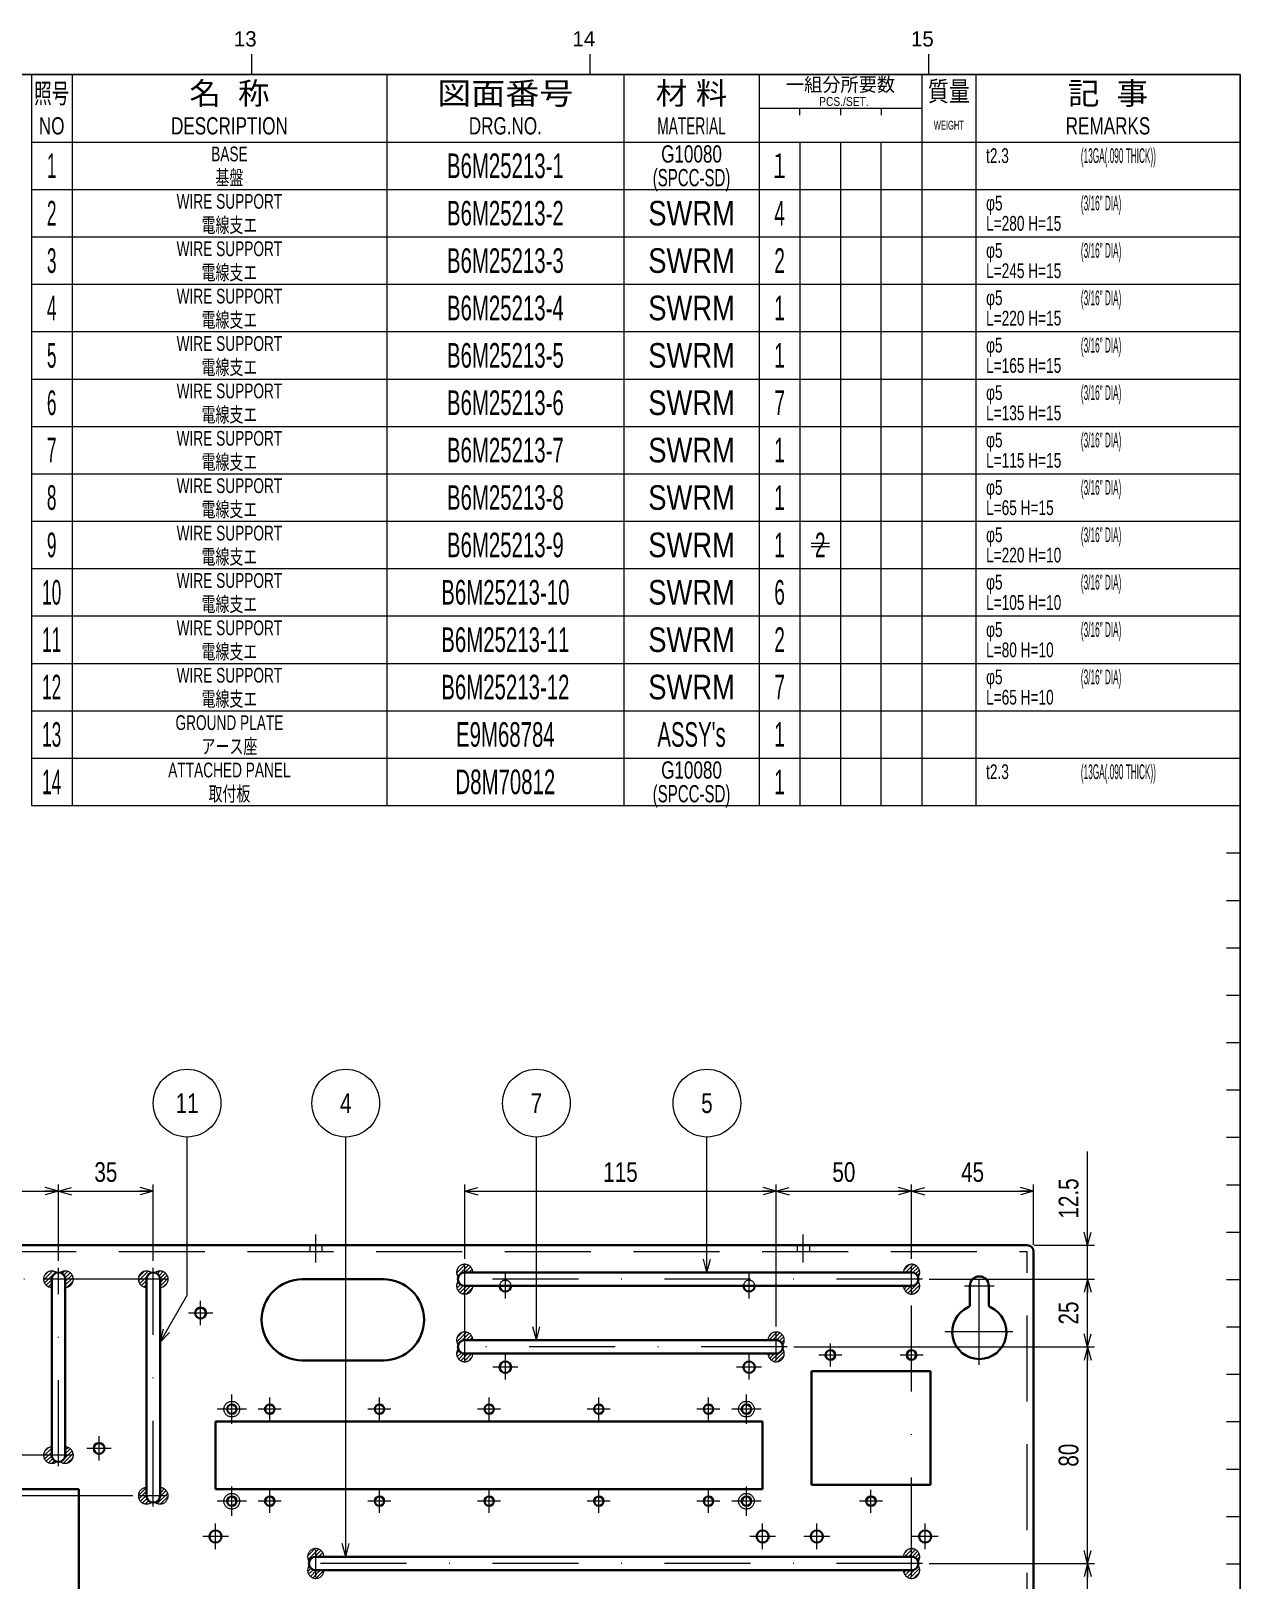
# Model space of a CAD drawing. Header units: millimetres. Extents: x 10 to 832, y 7 to 590.
# Drawn here: x 652.9 to 831.5, y 361.6 to 590.4 of the extents above; entities that cross this region are included whole.
import ezdxf
from ezdxf.enums import TextEntityAlignment as Align

# ---------------------------------------------------------------- set-up
doc = ezdxf.new("R2010")
doc.units = ezdxf.units.MM
for name, pattern in [('DASHDOT', [25.3, 12.7, -6.3, 0, -6.3]), ('DASHED', [19, 12.7, -6.3]), ('DIVIDE', [31.6, 12.7, -6.3, 0, -6.3, 0, -6.3])]:
    doc.linetypes.add(name, pattern=pattern)
for name, color, linetype in [('GR1_02', 7, 'Continuous'), ('GR1_04', 7, 'Continuous'), ('GR1_13', 7, 'Continuous'), ('GR1_15', 7, 'Continuous'), ('GR1_16', 7, 'Continuous'), ('図面枠B6M', 7, 'Continuous'), ('表題、部品表_01', 7, 'Continuous'), ('表題、部品表_02', 7, 'Continuous'), ('表題、部品表_03', 7, 'Continuous'), ('表題、部品表_Layer1', 7, 'Continuous')]:
    doc.layers.add(name, color=color, linetype=linetype)
doc.styles.add('HG丸ｺﾞｼｯｸM-PRO', font='')
doc.styles.get('HG丸ｺﾞｼｯｸM-PRO').set_extended_font_data('HG丸ｺﾞｼｯｸM-PRO')
pattern_1 = [(45, (0, 0), (-0.28284271, 0.28284271), [])]

# ---------------------------------------------------------------- blocks, each defined once
blk = doc.blocks.new('BLKF023')
at = {"layer": '図面枠B6M', "color": 4, "linetype": 'Continuous', "lineweight": 13}
for p, q in [((685.5, 587), (685.5, 584)), ((735.5, 587), (735.5, 584)), ((785.5, 587), (785.5, 584)), ((829.5, 567), (831.5, 567)), ((829.5, 560), (831.5, 560)), ((829.5, 553), (831.5, 553)), ((829.5, 546), (831.5, 546)), ((829.5, 539), (831.5, 539)), ((829.5, 532), (831.5, 532)), ((829.5, 525), (831.5, 525)), ((829.5, 518), (831.5, 518)), ((829.5, 511), (831.5, 511)), ((829.5, 504), (831.5, 504)), ((829.5, 497), (831.5, 497)), ((829.5, 490), (831.5, 490)), ((829.5, 483), (831.5, 483)), ((829.5, 476), (831.5, 476)), ((829.5, 469), (831.5, 469)), ((829.5, 462), (831.5, 462)), ((829.5, 455), (831.5, 455)), ((829.5, 448), (831.5, 448)), ((829.5, 441), (831.5, 441)), ((829.5, 434), (831.5, 434)), ((829.5, 427), (831.5, 427)), ((829.5, 420), (831.5, 420)), ((829.5, 413), (831.5, 413)), ((829.5, 406), (831.5, 406)), ((829.5, 399), (831.5, 399)), ((829.5, 392), (831.5, 392)), ((829.5, 385), (831.5, 385)), ((829.5, 378), (831.5, 378)), ((829.5, 371), (831.5, 371)), ((829.5, 364), (831.5, 364))]:
    blk.add_line(p, q, dxfattribs=at)
at = {"layer": '図面枠B6M', "color": 2, "linetype": 'Continuous', "lineweight": 25}
for p, q in [((35.5, 584), (831.5, 584)), ((831.5, 584), (831.5, 15))]:
    blk.add_line(p, q, dxfattribs=at)
at = {"layer": '図面枠B6M', "color": 4, "linetype": 'Continuous', "lineweight": 13, "style": 'HG丸ｺﾞｼｯｸM-PRO', "width": 1.003994}
for s, p in [('13', (682.9, 587.45)), ('14', (732.9, 587.45)), ('15', (782.9, 587.45))]:
    blk.add_text(s, height=2.255, dxfattribs=at).set_placement(p, align=Align.BOTTOM_LEFT)
blk = doc.blocks.new('BLKF025')
at = {"layer": '表題、部品表_02', "color": 4, "linetype": 'Continuous', "lineweight": 13}
for p, q in [((653, 574), (653, 567)), ((653, 574), (831.5, 574)), ((659, 574), (659, 567)), ((705.5, 574), (705.5, 567)), ((740.5, 574), (740.5, 567)), ((760.5, 574), (760.5, 567)), ((766.5, 574), (766.5, 567)), ((772.5, 574), (772.5, 567)), ((778.5, 567), (778.5, 574)), ((784.5, 574), (784.5, 567)), ((792.5, 574), (792.5, 567)), ((831.5, 574), (831.5, 567)), ((653, 567), (831.5, 567))]:
    blk.add_line(p, q, dxfattribs=at)
blk = doc.blocks.new('BLKF027')
at = {"layer": '表題、部品表_02', "color": 4, "linetype": 'Continuous', "lineweight": 13}
for p, q in [((653, 567), (653, 560)), ((653, 567), (831.5, 567)), ((659, 567), (659, 560)), ((705.5, 567), (705.5, 560)), ((740.5, 567), (740.5, 560)), ((760.5, 567), (760.5, 560)), ((766.5, 567), (766.5, 560)), ((772.5, 567), (772.5, 560)), ((778.5, 560), (778.5, 567)), ((784.5, 567), (784.5, 560)), ((792.5, 567), (792.5, 560)), ((831.5, 567), (831.5, 560)), ((653, 560), (831.5, 560))]:
    blk.add_line(p, q, dxfattribs=at)
blk = doc.blocks.new('BLKF030')
at = {"layer": '表題、部品表_02', "color": 4, "linetype": 'Continuous', "lineweight": 13}
for p, q in [((653, 560), (653, 553)), ((653, 560), (831.5, 560)), ((659, 560), (659, 553)), ((705.5, 560), (705.5, 553)), ((740.5, 560), (740.5, 553)), ((760.5, 560), (760.5, 553)), ((766.5, 560), (766.5, 553)), ((772.5, 560), (772.5, 553)), ((778.5, 553), (778.5, 560)), ((784.5, 560), (784.5, 553)), ((792.5, 560), (792.5, 553)), ((831.5, 560), (831.5, 553)), ((653, 553), (831.5, 553))]:
    blk.add_line(p, q, dxfattribs=at)
blk = doc.blocks.new('BLKF032')
at = {"layer": '表題、部品表_02', "color": 4, "linetype": 'Continuous', "lineweight": 13}
for p, q in [((653, 553), (653, 546)), ((653, 553), (831.5, 553)), ((659, 553), (659, 546)), ((705.5, 553), (705.5, 546)), ((740.5, 553), (740.5, 546)), ((760.5, 553), (760.5, 546)), ((766.5, 553), (766.5, 546)), ((772.5, 553), (772.5, 546)), ((778.5, 546), (778.5, 553)), ((784.5, 553), (784.5, 546)), ((792.5, 553), (792.5, 546)), ((831.5, 553), (831.5, 546)), ((653, 546), (831.5, 546))]:
    blk.add_line(p, q, dxfattribs=at)
blk = doc.blocks.new('BLKF034')
at = {"layer": '表題、部品表_02', "color": 4, "linetype": 'Continuous', "lineweight": 13}
for p, q in [((653, 546), (653, 539)), ((653, 546), (831.5, 546)), ((659, 546), (659, 539)), ((705.5, 546), (705.5, 539)), ((740.5, 546), (740.5, 539)), ((760.5, 546), (760.5, 539)), ((766.5, 546), (766.5, 539)), ((772.5, 546), (772.5, 539)), ((778.5, 539), (778.5, 546)), ((784.5, 546), (784.5, 539)), ((792.5, 546), (792.5, 539)), ((831.5, 546), (831.5, 539)), ((653, 539), (831.5, 539))]:
    blk.add_line(p, q, dxfattribs=at)
blk = doc.blocks.new('BLKF036')
at = {"layer": '表題、部品表_02', "color": 4, "linetype": 'Continuous', "lineweight": 13}
for p, q in [((653, 539), (653, 532)), ((653, 539), (831.5, 539)), ((659, 539), (659, 532)), ((705.5, 539), (705.5, 532)), ((740.5, 539), (740.5, 532)), ((760.5, 539), (760.5, 532)), ((766.5, 539), (766.5, 532)), ((772.5, 539), (772.5, 532)), ((778.5, 532), (778.5, 539)), ((784.5, 539), (784.5, 532)), ((792.5, 539), (792.5, 532)), ((831.5, 539), (831.5, 532)), ((653, 532), (831.5, 532))]:
    blk.add_line(p, q, dxfattribs=at)
blk = doc.blocks.new('BLKF038')
at = {"layer": '表題、部品表_02', "color": 4, "linetype": 'Continuous', "lineweight": 13}
for p, q in [((653, 532), (653, 525)), ((653, 532), (831.5, 532)), ((659, 532), (659, 525)), ((705.5, 532), (705.5, 525)), ((740.5, 532), (740.5, 525)), ((760.5, 532), (760.5, 525)), ((766.5, 532), (766.5, 525)), ((772.5, 532), (772.5, 525)), ((778.5, 525), (778.5, 532)), ((784.5, 532), (784.5, 525)), ((792.5, 532), (792.5, 525)), ((831.5, 532), (831.5, 525)), ((653, 525), (831.5, 525))]:
    blk.add_line(p, q, dxfattribs=at)
blk = doc.blocks.new('BLKF040')
at = {"layer": '表題、部品表_02', "color": 4, "linetype": 'Continuous', "lineweight": 13}
for p, q in [((653, 483), (653, 476)), ((653, 483), (831.5, 483)), ((659, 483), (659, 476)), ((705.5, 483), (705.5, 476)), ((740.5, 483), (740.5, 476)), ((760.5, 483), (760.5, 476)), ((766.5, 483), (766.5, 476)), ((772.5, 483), (772.5, 476)), ((778.5, 476), (778.5, 483)), ((784.5, 483), (784.5, 476)), ((792.5, 483), (792.5, 476)), ((831.5, 483), (831.5, 476)), ((653, 476), (831.5, 476))]:
    blk.add_line(p, q, dxfattribs=at)
blk = doc.blocks.new('BLKF045')
at = {"layer": '表題、部品表_01', "color": 4, "linetype": 'Continuous', "lineweight": 13}
for p, q in [((653, 584), (653, 574)), ((653, 584), (831.5, 584)), ((659, 584), (659, 574)), ((705.5, 584), (705.5, 574)), ((740.5, 584), (740.5, 574)), ((760.5, 584), (760.5, 574)), ((784.5, 584), (784.5, 574)), ((792.5, 584), (792.5, 574)), ((831.5, 584), (831.5, 574)), ((760.5, 579), (784.5, 579)), ((766.5, 578), (766.5, 579)), ((772.5, 579), (772.5, 578)), ((778.5, 579), (778.5, 578)), ((653, 574), (831.5, 574))]:
    blk.add_line(p, q, dxfattribs=at)
at = {"layer": '表題、部品表_01', "color": 3, "linetype": 'Continuous', "lineweight": 35, "style": 'HG丸ｺﾞｼｯｸM-PRO'}
for s, height, width, p in [('一組分所要数', 2.036, 0.966638, (772.5, 582.5)), ('照号', 2.909, 0.651535, (656, 581.2)), ('名  称', 3.273, 1.042426, (682.25, 581.2)), ('図面番号', 3.273, 1.127518, (723, 581.2)), ('材 料', 3.273, 1.042439, (750.5, 581.2)), ('質量', 2.909, 0.781842, (788.5, 581.5)), ('記  事', 3.273, 1.042426, (812, 581.2)), ('PCS./SET.', 1.309, 0.862935, (773, 580)), ('NO', 2.545, 0.740841, (656, 576.4)), ('DESCRIPTION', 2.5455, 0.741365, (682.25, 576.4)), ('DRG.NO.', 2.545, 0.741189, (723, 576.4)), ('MATERIAL', 2.545, 0.594756, (750.5, 576.4)), ('WEIGHT', 1.309, 0.635507, (788.5, 576.5)), ('REMARKS', 2.545, 0.742803, (812, 576.4))]:
    blk.add_text(s, height=height, dxfattribs=dict(at, width=width)).set_placement(p, align=Align.MIDDLE_CENTER)
blk = doc.blocks.new('BLKF044')
at = {"layer": '表題、部品表_01', "color": 3, "linetype": 'Continuous', "lineweight": 13}
blk.add_blockref('BLKF045', (0, 0), dxfattribs=at)
blk = doc.blocks.new('BLKF067')
at = {"layer": '表題、部品表_02', "color": 4, "linetype": 'Continuous', "lineweight": 13}
for p, q in [((653, 525), (653, 518)), ((653, 525), (831.5, 525)), ((659, 525), (659, 518)), ((705.5, 525), (705.5, 518)), ((740.5, 525), (740.5, 518)), ((760.5, 525), (760.5, 518)), ((766.5, 525), (766.5, 518)), ((772.5, 525), (772.5, 518)), ((778.5, 518), (778.5, 525)), ((784.5, 525), (784.5, 518)), ((792.5, 525), (792.5, 518)), ((831.5, 525), (831.5, 518)), ((653, 518), (831.5, 518))]:
    blk.add_line(p, q, dxfattribs=at)
blk = doc.blocks.new('BLKF077')
at = {"layer": 'GR1_02', "color": 3, "linetype": 'Continuous', "lineweight": 35}
for p, q in [((761, 385.04), (680.2, 385.04)), ((680.2, 385.04), (680.2, 375.04)), ((761, 375.04), (761, 385.04)), ((761, 375.04), (680.2, 375.04))]:
    blk.add_line(p, q, dxfattribs=at)
blk = doc.blocks.new('BLKF082')
at = {"layer": 'GR1_04', "color": 3, "linetype": 'Continuous', "lineweight": 35}
for p, q in [((695, 365.04), (783, 365.04)), ((783, 363.04), (695, 363.04))]:
    blk.add_line(p, q, dxfattribs=at)
for centre, start, end in [((695, 364.04), 90, 270), ((783, 364.04), 270, 90)]:
    blk.add_arc(centre, 1, start, end, dxfattribs=at)
blk = doc.blocks.new('BLKF103')
at = {"layer": 'GR1_02', "color": 3, "linetype": 'Continuous', "lineweight": 35}
for p, q in [((800.08, 411.04), (589.92, 411.04)), ((801, 159.96), (801, 410.12))]:
    blk.add_line(p, q, dxfattribs=at)
at = {"layer": 'GR1_02', "color": 4, "linetype": 'DASHED', "lineweight": 13}
for p in [(589.92, 410.12), (800.08, 159.96)]:
    blk.add_line(p, (800.08, 410.12), dxfattribs=at)
at = {"layer": 'GR1_02', "color": 3, "linetype": 'Continuous', "lineweight": 35}
blk.add_arc((800.08, 410.12), 0.92, 0, 90, dxfattribs=at)
blk = doc.blocks.new('BLKF104')
at = {"layer": 'GR1_04', "color": 3, "linetype": 'Continuous', "lineweight": 35}
for p, q in [((763, 397.04), (717, 397.04)), ((717, 395.04), (763, 395.04))]:
    blk.add_line(p, q, dxfattribs=at)
for centre, start, end in [((717, 396.04), 90, 270), ((763, 396.04), 270, 90)]:
    blk.add_arc(centre, 1, start, end, dxfattribs=at)
blk = doc.blocks.new('BLKF116')
at = {"layer": 'GR1_02', "color": 3, "linetype": 'Continuous', "lineweight": 35}
for centre in [(723, 393.04), (759, 393.04)]:
    blk.add_circle(centre, 0.84, dxfattribs=at)
at = {"layer": 'GR1_02', "color": 4, "linetype": 'DASHED', "lineweight": 13}
for centre in [(723, 405.04), (759, 405.04)]:
    blk.add_arc(centre, 0.84, 0, 180, dxfattribs=at)
at = {"layer": 'GR1_02', "color": 3, "linetype": 'Continuous', "lineweight": 35}
for centre in [(723, 405.04), (759, 405.04)]:
    blk.add_arc(centre, 0.84, 180, 0, dxfattribs=at)
blk = doc.blocks.new('BLKF117')
at = {"layer": 'GR1_02', "color": 3, "linetype": 'Continuous', "lineweight": 35}
for p, q in [((768.2, 375.64), (768.2, 392.44)), ((785.8, 392.44), (768.2, 392.44)), ((785.8, 375.64), (785.8, 392.44)), ((785.8, 375.64), (768.2, 375.64))]:
    blk.add_line(p, q, dxfattribs=at)
blk = doc.blocks.new('BLKF118')
at = {"layer": 'GR1_02', "color": 3, "linetype": 'Continuous', "lineweight": 35}
for p, q in [((693, 406.04), (705, 406.04)), ((693, 394.04), (705, 394.04))]:
    blk.add_line(p, q, dxfattribs=at)
for centre, start, end in [((693, 400.04), 90, 270), ((705, 400.04), 270, 90)]:
    blk.add_arc(centre, 6, start, end, dxfattribs=at)
blk = doc.blocks.new('BLKF120')
at = {"layer": 'GR1_04', "color": 3, "linetype": 'Continuous', "lineweight": 35}
for p, q in [((783, 407.04), (717, 407.04)), ((717, 405.04), (783, 405.04))]:
    blk.add_line(p, q, dxfattribs=at)
for centre, start, end in [((717, 406.04), 90, 270), ((783, 406.04), 270, 90)]:
    blk.add_arc(centre, 1, start, end, dxfattribs=at)
blk = doc.blocks.new('BLKF140')
at = {"layer": 'GR1_02', "color": 4, "linetype": 'DASHDOT', "lineweight": 13}
for p, q in [((790.8, 405.04), (795.2, 405.04)), ((793, 393.41), (793, 407.24)), ((797.95, 398.24), (787.92, 398.24))]:
    blk.add_line(p, q, dxfattribs=at)
at = {"layer": 'GR1_02', "color": 3, "linetype": 'Continuous', "lineweight": 35}
for p, q in [((791.6, 405.04), (791.6, 402.25)), ((794.4, 405.04), (794.4, 402.25))]:
    blk.add_line(p, q, dxfattribs=at)
for centre, radius, start, end in [((793, 405.04), 1.4, 0, 180), ((793, 398.24), 4, 114.1477, 65.8523), ((791.2, 402.25), 0.4, 294.1477, 0), ((794.8, 402.25), 0.4, 180, 245.8523)]:
    blk.add_arc(centre, radius, start, end, dxfattribs=at)
blk = doc.blocks.new('BLKF174')
at = {"layer": 'GR1_02', "color": 3, "linetype": 'Continuous', "lineweight": 35}
for p, q in [((606, 375.04), (660, 375.04)), ((606, 353.04), (606, 375.04)), ((660, 375.04), (660, 353.04)), ((606, 353.04), (660, 353.04))]:
    blk.add_line(p, q, dxfattribs=at)
blk = doc.blocks.new('BLKF188')
at = {"layer": 'GR1_04', "color": 3, "linetype": 'Continuous', "lineweight": 35}
for p, q in [((656, 380.04), (656, 406.04)), ((658, 406.04), (658, 380.04))]:
    blk.add_line(p, q, dxfattribs=at)
for centre, start, end in [((657, 406.04), 0, 180), ((657, 380.04), 180, 0)]:
    blk.add_arc(centre, 1, start, end, dxfattribs=at)
blk = doc.blocks.new('BLKF189')
at = {"layer": 'GR1_04', "color": 3, "linetype": 'Continuous', "lineweight": 35}
for p, q in [((670, 374.04), (670, 406.04)), ((672, 406.04), (672, 374.04))]:
    blk.add_line(p, q, dxfattribs=at)
for centre, start, end in [((671, 406.04), 0, 180), ((671, 374.04), 180, 0)]:
    blk.add_arc(centre, 1, start, end, dxfattribs=at)
blk = doc.blocks.new('BLKF224')
at = {"layer": 'GR1_02', "color": 3, "linetype": 'Continuous', "lineweight": 35}
for p, q in [((768.2, 375.64), (768.2, 392.44)), ((785.8, 392.44), (768.2, 392.44)), ((785.8, 375.64), (785.8, 392.44)), ((785.8, 375.64), (768.2, 375.64))]:
    blk.add_line(p, q, dxfattribs=at)
blk = doc.blocks.new('BLKF225')
at = {"layer": 'GR1_02', "color": 3, "linetype": 'Continuous', "lineweight": 35}
for p, q in [((761, 385.04), (680.2, 385.04)), ((680.2, 385.04), (680.2, 375.04)), ((761, 375.04), (761, 385.04)), ((761, 375.04), (680.2, 375.04))]:
    blk.add_line(p, q, dxfattribs=at)
blk = doc.blocks.new('BLKF233')
at = {"layer": '表題、部品表_02', "color": 4, "linetype": 'Continuous', "lineweight": 13}
for p, q in [((653, 518), (653, 511)), ((653, 518), (831.5, 518)), ((659, 518), (659, 511)), ((705.5, 518), (705.5, 511)), ((740.5, 518), (740.5, 511)), ((760.5, 518), (760.5, 511)), ((766.5, 518), (766.5, 511)), ((772.5, 518), (772.5, 511)), ((778.5, 511), (778.5, 518)), ((784.5, 518), (784.5, 511)), ((792.5, 518), (792.5, 511)), ((831.5, 518), (831.5, 511)), ((653, 511), (831.5, 511))]:
    blk.add_line(p, q, dxfattribs=at)
blk = doc.blocks.new('BLKF235')
at = {"layer": '表題、部品表_02', "color": 4, "linetype": 'Continuous', "lineweight": 13}
for p, q in [((653, 511), (653, 504)), ((653, 511), (831.5, 511)), ((659, 511), (659, 504)), ((705.5, 511), (705.5, 504)), ((740.5, 511), (740.5, 504)), ((760.5, 511), (760.5, 504)), ((766.5, 511), (766.5, 504)), ((772.5, 511), (772.5, 504)), ((778.5, 504), (778.5, 511)), ((784.5, 511), (784.5, 504)), ((792.5, 511), (792.5, 504)), ((831.5, 511), (831.5, 504)), ((653, 504), (831.5, 504))]:
    blk.add_line(p, q, dxfattribs=at)
blk = doc.blocks.new('BLKF237')
at = {"layer": '表題、部品表_02', "color": 4, "linetype": 'Continuous', "lineweight": 13}
for p, q in [((653, 504), (653, 497)), ((653, 504), (831.5, 504)), ((659, 504), (659, 497)), ((705.5, 504), (705.5, 497)), ((740.5, 504), (740.5, 497)), ((760.5, 504), (760.5, 497)), ((766.5, 504), (766.5, 497)), ((772.5, 504), (772.5, 497)), ((778.5, 497), (778.5, 504)), ((784.5, 504), (784.5, 497)), ((792.5, 504), (792.5, 497)), ((831.5, 504), (831.5, 497)), ((653, 497), (831.5, 497))]:
    blk.add_line(p, q, dxfattribs=at)
blk = doc.blocks.new('FXTIP_ARROW_E')
at = {"color": 0, "linetype": 'Continuous', "lineweight": -2}
for q in [(-1, 0), (-0.97, 0.26), (-0.97, -0.26)]:
    blk.add_line((0, 0), q, dxfattribs=at)
blk = doc.blocks.new('FXTIP_ARROW_S')
at = {"color": 0, "linetype": 'Continuous', "lineweight": -2}
for q in [(-1, 0), (-0.97, 0.26), (-0.97, -0.26)]:
    blk.add_line((0, 0), q, dxfattribs=at)
blk = doc.blocks.new('BLKF243')
at = {"layer": '表題、部品表_02', "color": 4, "linetype": 'Continuous', "lineweight": 13}
for p, q in [((653, 497), (653, 490)), ((653, 497), (831.5, 497)), ((659, 497), (659, 490)), ((705.5, 497), (705.5, 490)), ((740.5, 497), (740.5, 490)), ((760.5, 497), (760.5, 490)), ((766.5, 497), (766.5, 490)), ((772.5, 497), (772.5, 490)), ((778.5, 490), (778.5, 497)), ((784.5, 497), (784.5, 490)), ((792.5, 497), (792.5, 490)), ((831.5, 497), (831.5, 490)), ((653, 490), (831.5, 490))]:
    blk.add_line(p, q, dxfattribs=at)
blk = doc.blocks.new('BLKF245')
at = {"layer": '表題、部品表_02', "color": 4, "linetype": 'Continuous', "lineweight": 13}
for p, q in [((653, 490), (653, 483)), ((653, 490), (831.5, 490)), ((659, 490), (659, 483)), ((705.5, 490), (705.5, 483)), ((740.5, 490), (740.5, 483)), ((760.5, 490), (760.5, 483)), ((766.5, 490), (766.5, 483)), ((772.5, 490), (772.5, 483)), ((778.5, 483), (778.5, 490)), ((784.5, 490), (784.5, 483)), ((792.5, 490), (792.5, 483)), ((831.5, 490), (831.5, 483)), ((653, 483), (831.5, 483))]:
    blk.add_line(p, q, dxfattribs=at)

msp = doc.modelspace()

# ---------------------------------------------------------------- hatches: boundary and pattern name
at = {"layer": 'GR1_13', "linetype": 'DIVIDE', "lineweight": 13}
h = msp.add_hatch(dxfattribs=at)
h.set_pattern_fill('_USER', color=4, scale=0.4, angle=45, style=0, pattern_type=0)
h.set_pattern_definition(pattern_1)
edge = h.paths.add_edge_path(flags=0)
edge.add_arc((717, 405.04), 1.2, 143.1301, 360)
edge.add_line((718.2, 405.04), (717, 405.04))
edge.add_arc((717, 406.04), 1, 196.2602, 270, ccw=False)
edge = h.paths.add_edge_path(flags=0)
edge.add_arc((717, 407.04), 1.2, 0, 216.8699, ccw=False)
edge.add_line((718.2, 407.04), (717, 407.04))
edge.add_arc((717, 406.04), 1, 90, 163.7398)
h = msp.add_hatch(dxfattribs=at)
h.set_pattern_fill('_USER', color=4, scale=0.4, angle=45, style=0, pattern_type=0)
h.set_pattern_definition(pattern_1)
edge = h.paths.add_edge_path(flags=0)
edge.add_arc((783, 407.04), 1.2, 323.1301, 540)
edge.add_line((781.8, 407.04), (783, 407.04))
edge.add_arc((783, 406.04), 1, 16.2602, 90, ccw=False)
edge = h.paths.add_edge_path(flags=0)
edge.add_arc((783, 405.04), 1.2, -180, 36.8699, ccw=False)
edge.add_line((781.8, 405.04), (783, 405.04))
edge.add_arc((783, 406.04), 1, 270, 343.7398)
h = msp.add_hatch(dxfattribs=at)
h.set_pattern_fill('_USER', color=4, scale=0.4, angle=45, style=0, pattern_type=0)
h.set_pattern_definition(pattern_1)
edge = h.paths.add_edge_path(flags=0)
edge.add_arc((656, 406.04), 1.2, 53.1301, 270)
edge.add_line((656, 404.84), (656, 406.04))
edge.add_arc((657, 406.04), 1, 106.2602, 180, ccw=False)
edge = h.paths.add_edge_path(flags=0)
edge.add_arc((658, 406.04), 1.2, -90, 126.8699, ccw=False)
edge.add_line((658, 404.84), (658, 406.04))
edge.add_arc((657, 406.04), 1, 360, 433.7398)
h = msp.add_hatch(dxfattribs=at)
h.set_pattern_fill('_USER', color=4, scale=0.4, angle=45, style=0, pattern_type=0)
h.set_pattern_definition(pattern_1)
edge = h.paths.add_edge_path(flags=0)
edge.add_arc((670, 406.04), 1.2, 53.1301, 270)
edge.add_line((670, 404.84), (670, 406.04))
edge.add_arc((671, 406.04), 1, 106.2602, 180, ccw=False)
edge = h.paths.add_edge_path(flags=0)
edge.add_arc((672, 406.04), 1.2, -90, 126.8699, ccw=False)
edge.add_line((672, 404.84), (672, 406.04))
edge.add_arc((671, 406.04), 1, 360, 433.7398)
h = msp.add_hatch(dxfattribs=at)
h.set_pattern_fill('_USER', color=4, scale=0.4, angle=45, style=0, pattern_type=0)
h.set_pattern_definition(pattern_1)
edge = h.paths.add_edge_path(flags=0)
edge.add_arc((717, 395.04), 1.2, 143.1301, 360)
edge.add_line((718.2, 395.04), (717, 395.04))
edge.add_arc((717, 396.04), 1, 196.2602, 270, ccw=False)
edge = h.paths.add_edge_path(flags=0)
edge.add_arc((717, 397.04), 1.2, 0, 216.8699, ccw=False)
edge.add_line((718.2, 397.04), (717, 397.04))
edge.add_arc((717, 396.04), 1, 90, 163.7398)
h = msp.add_hatch(dxfattribs=at)
h.set_pattern_fill('_USER', color=4, scale=0.4, angle=45, style=0, pattern_type=0)
h.set_pattern_definition(pattern_1)
edge = h.paths.add_edge_path(flags=0)
edge.add_arc((763, 397.04), 1.2, 323.1301, 540)
edge.add_line((761.8, 397.04), (763, 397.04))
edge.add_arc((763, 396.04), 1, 16.2602, 90, ccw=False)
edge = h.paths.add_edge_path(flags=0)
edge.add_arc((763, 395.04), 1.2, -180, 36.8699, ccw=False)
edge.add_line((761.8, 395.04), (763, 395.04))
edge.add_arc((763, 396.04), 1, 270, 343.7398)
h = msp.add_hatch(dxfattribs=at)
h.set_pattern_fill('_USER', color=4, scale=0.4, angle=45, style=0, pattern_type=0)
h.set_pattern_definition(pattern_1)
edge = h.paths.add_edge_path(flags=0)
edge.add_arc((658, 380.04), 1.2, 233.1301, 450)
edge.add_line((658, 381.24), (658, 380.04))
edge.add_arc((657, 380.04), 1, -73.7398, 0, ccw=False)
edge = h.paths.add_edge_path(flags=0)
edge.add_arc((656, 380.04), 1.2, 90, 306.8699, ccw=False)
edge.add_line((656, 381.24), (656, 380.04))
edge.add_arc((657, 380.04), 1, 180, 253.7398)
h = msp.add_hatch(dxfattribs=at)
h.set_pattern_fill('_USER', color=4, scale=0.4, angle=45, style=0, pattern_type=0)
h.set_pattern_definition(pattern_1)
edge = h.paths.add_edge_path(flags=0)
edge.add_arc((672, 374.04), 1.2, 233.1301, 450)
edge.add_line((672, 375.24), (672, 374.04))
edge.add_arc((671, 374.04), 1, -73.7398, 0, ccw=False)
edge = h.paths.add_edge_path(flags=0)
edge.add_arc((670, 374.04), 1.2, 90, 306.8699, ccw=False)
edge.add_line((670, 375.24), (670, 374.04))
edge.add_arc((671, 374.04), 1, 180, 253.7398)
h = msp.add_hatch(dxfattribs=at)
h.set_pattern_fill('_USER', color=4, scale=0.4, angle=45, style=0, pattern_type=0)
h.set_pattern_definition(pattern_1)
edge = h.paths.add_edge_path(flags=0)
edge.add_arc((695, 363.04), 1.2, 143.1301, 360)
edge.add_line((696.2, 363.04), (695, 363.04))
edge.add_arc((695, 364.04), 1, 196.2602, 270, ccw=False)
edge = h.paths.add_edge_path(flags=0)
edge.add_arc((695, 365.04), 1.2, 0, 216.8699, ccw=False)
edge.add_line((696.2, 365.04), (695, 365.04))
edge.add_arc((695, 364.04), 1, 90, 163.7398)
h = msp.add_hatch(dxfattribs=at)
h.set_pattern_fill('_USER', color=4, scale=0.4, angle=45, style=0, pattern_type=0)
h.set_pattern_definition(pattern_1)
edge = h.paths.add_edge_path(flags=0)
edge.add_arc((783, 365.04), 1.2, 323.1301, 540)
edge.add_line((781.8, 365.04), (783, 365.04))
edge.add_arc((783, 364.04), 1, 16.2602, 90, ccw=False)
edge = h.paths.add_edge_path(flags=0)
edge.add_arc((783, 363.04), 1.2, -180, 36.8699, ccw=False)
edge.add_line((781.8, 363.04), (783, 363.04))
edge.add_arc((783, 364.04), 1, 270, 343.7398)

# ---------------------------------------------------------------- linework, layer by layer
at = {"layer": 'GR1_02', "color": 4, "linetype": 'DASHDOT', "lineweight": 13}
for p, q in [((695, 408.5), (695, 412.66)), ((767, 408.5), (767, 412.66)), ((724.84, 405.04), (721.16, 405.04)), ((723, 403.2), (723, 406.88)), ((760.84, 405.04), (757.16, 405.04)), ((759, 403.2), (759, 406.88)), ((678, 399.24), (678, 402.84)), ((679.8, 401.04), (676.2, 401.04)), ((771, 393.14), (771, 396.54)), ((783, 393.14), (783, 396.54)), ((723, 391.2), (723, 394.88)), ((759, 391.2), (759, 394.88)), ((772.7, 394.84), (769.3, 394.84)), ((784.7, 394.84), (781.3, 394.84)), ((724.84, 393.04), (721.16, 393.04)), ((760.84, 393.04), (757.16, 393.04)), ((682.6, 384.68), (682.6, 389)), ((758.6, 384.68), (758.6, 389)), ((684.76, 386.84), (680.44, 386.84)), ((689.9, 386.84), (686.5, 386.84)), ((688.2, 385.14), (688.2, 388.54)), ((706.1, 386.84), (702.7, 386.84)), ((704.4, 385.14), (704.4, 388.54)), ((722.3, 386.84), (718.9, 386.84)), ((720.6, 385.14), (720.6, 388.54)), ((738.5, 386.84), (735.1, 386.84)), ((736.8, 385.14), (736.8, 388.54)), ((754.7, 386.84), (751.3, 386.84)), ((753, 385.14), (753, 388.54)), ((760.76, 386.84), (756.44, 386.84)), ((663, 379.24), (663, 382.84)), ((664.8, 381.04), (661.2, 381.04)), ((682.6, 371.08), (682.6, 375.4)), ((758.6, 371.08), (758.6, 375.4)), ((684.76, 373.24), (680.44, 373.24)), ((689.9, 373.24), (686.5, 373.24)), ((688.2, 371.54), (688.2, 374.94)), ((706.1, 373.24), (702.7, 373.24)), ((704.4, 371.54), (704.4, 374.94)), ((722.3, 373.24), (718.9, 373.24)), ((720.6, 371.54), (720.6, 374.94)), ((738.5, 373.24), (735.1, 373.24)), ((736.8, 371.54), (736.8, 374.94)), ((754.7, 373.24), (751.3, 373.24)), ((753, 371.54), (753, 374.94)), ((760.76, 373.24), (756.44, 373.24)), ((778.7, 373.24), (775.3, 373.24)), ((777, 371.54), (777, 374.94)), ((680.2, 366.14), (680.2, 369.94)), ((761, 366.14), (761, 369.94)), ((769, 366.14), (769, 369.94)), ((785, 366.14), (785, 369.94)), ((682.1, 368.04), (678.3, 368.04)), ((762.9, 368.04), (759.1, 368.04)), ((770.9, 368.04), (767.1, 368.04)), ((786.9, 368.04), (783.1, 368.04))]:
    msp.add_line(p, q, dxfattribs=at)
at = {"layer": 'GR1_02', "color": 4, "linetype": 'DASHED', "lineweight": 13}
for p, q in [((694.1, 411.04), (694.1, 410.12)), ((695.9, 411.04), (695.9, 410.12)), ((766.1, 411.04), (766.1, 410.12)), ((767.9, 411.04), (767.9, 410.12))]:
    msp.add_line(p, q, dxfattribs=at)
at = {"layer": 'GR1_02', "color": 3, "linetype": 'Continuous', "lineweight": 35}
for centre, radius in [((678, 401.04), 0.8), ((771, 394.84), 0.7), ((783, 394.84), 0.7), ((682.6, 386.84), 0.7), ((688.2, 386.84), 0.7), ((704.4, 386.84), 0.7), ((720.6, 386.84), 0.7), ((736.8, 386.84), 0.7), ((753, 386.84), 0.7), ((758.6, 386.84), 0.7), ((663, 381.04), 0.8), ((682.6, 373.24), 0.7), ((688.2, 373.24), 0.7), ((704.4, 373.24), 0.7), ((720.6, 373.24), 0.7), ((736.8, 373.24), 0.7), ((753, 373.24), 0.7), ((758.6, 373.24), 0.7), ((777, 373.24), 0.7), ((680.2, 368.04), 0.9), ((761, 368.04), 0.9), ((769, 368.04), 0.9), ((785, 368.04), 0.9)]:
    msp.add_circle(centre, radius, dxfattribs=at)
at = {"layer": 'GR1_02', "color": 4, "linetype": 'DASHED', "lineweight": 13}
for centre in [(682.6, 386.84), (758.6, 386.84), (682.6, 373.24), (758.6, 373.24)]:
    msp.add_circle(centre, 1.16, dxfattribs=at)
at = {"layer": 'GR1_04', "color": 4, "linetype": 'DASHDOT', "lineweight": 13}
for p, q in [((657, 378.44), (657, 407.74)), ((671, 372.44), (671, 407.74)), ((717, 404.04), (717, 408.04)), ((783, 404.04), (783, 408.04)), ((659, 406.04), (655, 406.04)), ((673, 406.04), (669, 406.04)), ((784.6, 406.04), (715.3, 406.04)), ((764.6, 396.04), (715.3, 396.04)), ((717, 394.04), (717, 398.04)), ((763, 394.04), (763, 398.04)), ((659, 380.04), (655, 380.04)), ((673, 374.04), (669, 374.04)), ((784.6, 364.04), (693.3, 364.04)), ((695, 362.04), (695, 366.04)), ((783, 362.04), (783, 366.04))]:
    msp.add_line(p, q, dxfattribs=at)
at = {"layer": 'GR1_13', "color": 4, "linetype": 'DIVIDE', "lineweight": 13}
for centre, start, end in [((717, 407.04), 360, 216.8699), ((783, 407.04), 323.1301, 180), ((656, 406.04), 53.1301, 270), ((658, 406.04), 270, 126.8699), ((670, 406.04), 53.1301, 270), ((672, 406.04), 270, 126.8699), ((717, 405.04), 143.1301, 360), ((783, 405.04), 180, 36.8699), ((717, 397.04), 360, 216.8699), ((763, 397.04), 323.1301, 180), ((717, 395.04), 143.1301, 360), ((763, 395.04), 180, 36.8699), ((656, 380.04), 90, 306.8699), ((658, 380.04), 233.1301, 90), ((670, 374.04), 90, 306.8699), ((672, 374.04), 233.1301, 90), ((695, 365.04), 360, 216.8699), ((783, 365.04), 323.1301, 180), ((695, 363.04), 143.1301, 360), ((783, 363.04), 180, 36.8699)]:
    msp.add_arc(centre, 1.2, start, end, dxfattribs=at)
at = {"layer": 'GR1_15', "color": 4, "linetype": 'Continuous', "lineweight": 13}
for p, q in [((676, 403.67), (676, 427.04)), ((699.43, 365.04), (699.43, 427.04)), ((727.58, 397.04), (727.58, 427.04)), ((752.77, 407.04), (752.77, 427.04)), ((672, 396.74), (676, 403.67))]:
    msp.add_line(p, q, dxfattribs=at)
for centre in [(676, 432.04), (699.43, 432.04), (727.58, 432.04), (752.77, 432.04)]:
    msp.add_circle(centre, 5, dxfattribs=at)
at = {"layer": 'GR1_16', "color": 4, "linetype": 'Continuous', "lineweight": 13}
for p, q in [((809, 411.04), (809, 424.88)), ((641, 419.04), (657, 419.04)), ((657, 408.74), (657, 420.04)), ((657, 419.04), (671, 419.04)), ((671, 408.74), (671, 420.04)), ((717, 409.04), (717, 420.04)), ((717, 419.04), (763, 419.04)), ((763, 399.04), (763, 420.04)), ((763, 419.04), (783, 419.04)), ((783, 409.04), (783, 420.04)), ((783, 419.04), (801, 419.04)), ((801, 411.12), (801, 420.04)), ((801.08, 411.04), (810, 411.04)), ((809, 406.04), (809, 411.04)), ((785.6, 406.04), (810, 406.04)), ((809, 396.04), (809, 406.04)), ((765.6, 396.04), (810, 396.04)), ((809, 364.04), (809, 396.04)), ((668, 374.04), (572, 374.04)), ((785.6, 364.04), (810, 364.04)), ((809, 323.04), (809, 364.04))]:
    msp.add_line(p, q, dxfattribs=at)
at = {"layer": 'GR1_16', "color": 4, "linetype": 'DASHDOT', "lineweight": 13}
for p, q in [((671, 406.04), (617, 406.04)), ((717, 396.04), (717, 406.04)), ((783, 364.04), (783, 406.04)), ((657, 380.04), (617, 380.04))]:
    msp.add_line(p, q, dxfattribs=at)
at = {"layer": '表題、部品表_Layer1', "color": 7, "linetype": 'Continuous', "lineweight": 13}
for p, q in [((768.15, 514.75), (770.85, 514.75)), ((768.15, 514.25), (770.85, 514.25))]:
    msp.add_line(p, q, dxfattribs=at)

# ---------------------------------------------------------------- block references
at = {"layer": 'GR1_02', "color": 3, "linetype": 'Continuous', "lineweight": 13}
msp.add_blockref('BLKF103', (0, 0), dxfattribs=at)
at = {"layer": 'GR1_02', "color": 3, "linetype": 'Continuous', "lineweight": 35}
for name in ['BLKF118', 'BLKF116', 'BLKF140', 'BLKF117', 'BLKF224', 'BLKF077', 'BLKF225', 'BLKF174']:
    msp.add_blockref(name, (0, 0), dxfattribs=at)
at = {"layer": 'GR1_04', "color": 3, "linetype": 'Continuous', "lineweight": 35}
for name in ['BLKF188', 'BLKF189', 'BLKF120', 'BLKF104', 'BLKF082']:
    msp.add_blockref(name, (0, 0), dxfattribs=at)
at = {"layer": 'GR1_15', "color": 4, "linetype": 'Continuous', "lineweight": 13, "xscale": 2, "yscale": 2}
for p, rotation in [((752.77, 407.04), 270), ((672, 396.74), 240.0000000000003), ((727.58, 397.04), 270), ((699.43, 365.04), 270)]:
    msp.add_blockref('FXTIP_ARROW_S', p, dxfattribs=dict(at, rotation=rotation))
at = {"layer": 'GR1_16', "color": 4, "linetype": 'Continuous', "lineweight": 13, "xscale": 2, "yscale": 2}
for name, p, rotation in [('FXTIP_ARROW_E', (657, 419.04), 360), ('FXTIP_ARROW_S', (657, 419.04), 180), ('FXTIP_ARROW_E', (671, 419.04), 360), ('FXTIP_ARROW_S', (717, 419.04), 180), ('FXTIP_ARROW_E', (763, 419.04), 360), ('FXTIP_ARROW_S', (763, 419.04), 180), ('FXTIP_ARROW_E', (783, 419.04), 360), ('FXTIP_ARROW_S', (783, 419.04), 180), ('FXTIP_ARROW_E', (801, 419.04), 360), ('FXTIP_ARROW_S', (809, 411.04), 270), ('FXTIP_ARROW_E', (809, 406.04), 90), ('FXTIP_ARROW_S', (809, 396.04), 270), ('FXTIP_ARROW_E', (809, 396.04), 90), ('FXTIP_ARROW_S', (809, 364.04), 270), ('FXTIP_ARROW_E', (809, 364.04), 90)]:
    msp.add_blockref(name, p, dxfattribs=dict(at, rotation=rotation))
at = {"layer": '図面枠B6M', "color": 4, "linetype": 'Continuous', "lineweight": 13}
msp.add_blockref('BLKF023', (0, 0), dxfattribs=at)
at = {"layer": '表題、部品表_01', "color": 3, "linetype": 'Continuous', "lineweight": 13}
msp.add_blockref('BLKF044', (0, 0), dxfattribs=at)
at = {"layer": '表題、部品表_02', "color": 4, "linetype": 'Continuous', "lineweight": 13}
for name in ['BLKF025', 'BLKF027', 'BLKF030', 'BLKF032', 'BLKF034', 'BLKF036', 'BLKF038', 'BLKF067', 'BLKF233', 'BLKF235', 'BLKF237', 'BLKF243', 'BLKF245', 'BLKF040']:
    msp.add_blockref(name, (0, 0), dxfattribs=at)

# ---------------------------------------------------------------- texts
at = {"layer": 'GR1_15', "color": 3, "linetype": 'Continuous', "lineweight": 35, "style": 'HG丸ｺﾞｼｯｸM-PRO', "width": 0.784542}
for s, height, p in [('11', 2.909, (676, 432.04)), ('4', 2.91, (699.43, 432.04)), ('7', 2.91, (727.58, 432.04)), ('5', 2.91, (752.77, 432.04))]:
    msp.add_text(s, height=height, rotation=0, dxfattribs=at).set_placement(p, align=Align.MIDDLE_CENTER)
at = {"layer": 'GR1_16', "color": 3, "linetype": 'Continuous', "lineweight": 35, "style": 'HG丸ｺﾞｼｯｸM-PRO'}
for s, rotation, width, p in [('35', 0, 0.784542, (664, 419.54)), ('115', 0, 0.784542, (740, 419.54)), ('50', 0, 0.784542, (773, 419.54)), ('45', 0, 0.784542, (792, 419.54)), ('12.5', 90, 0.784749, (808.5, 417.96)), ('25', 90, 0.784542, (808.5, 401.04)), ('80', 90, 0.784542, (808.5, 380.04))]:
    msp.add_text(s, height=2.909, rotation=rotation, dxfattribs=dict(at, width=width)).set_placement(p, align=Align.BOTTOM_CENTER)
at = {"layer": '表題、部品表_03', "color": 3, "linetype": 'Continuous', "lineweight": 35, "style": 'HG丸ｺﾞｼｯｸM-PRO'}
for s, height, width, p in [('1', 3.64, 0.521199, (656, 570.5)), ('BASE', 2.182, 0.692736, (682.25, 572.25)), ('B6M25213-1', 3.636, 0.619572, (723, 570.5)), ('G10080', 2.545, 0.740408, (750.5, 572.25)), ('１', 3.64, 0.578238, (763.5, 570.5)), ('基盤', 2.182, 0.692256, (682.25, 568.75)), ('(SPCC-SD)', 2.545, 0.652377, (750.5, 568.75)), ('2', 3.64, 0.521199, (656, 563.5)), ('WIRE SUPPORT', 2.1818, 0.691856, (682.25, 565.25)), ('B6M25213-2', 3.636, 0.619572, (723, 563.5)), ('SWRM', 3.636, 0.830719, (750.5, 563.5)), ('4', 3.64, 0.576062, (763.5, 563.5)), ('電線支エ', 2.182, 0.692256, (682.25, 561.75)), ('3', 3.64, 0.521199, (656, 556.5)), ('WIRE SUPPORT', 2.1818, 0.691856, (682.25, 558.25)), ('B6M25213-3', 3.636, 0.619572, (723, 556.5)), ('SWRM', 3.636, 0.830719, (750.5, 556.5)), ('2', 3.64, 0.576062, (763.5, 556.5)), ('電線支エ', 2.182, 0.692256, (682.25, 554.75)), ('WIRE SUPPORT', 2.1818, 0.691856, (682.25, 551.25)), ('4', 3.64, 0.521199, (656, 549.5)), ('電線支エ', 2.182, 0.692256, (682.25, 547.75)), ('B6M25213-4', 3.636, 0.619572, (723, 549.5)), ('SWRM', 3.636, 0.830719, (750.5, 549.5)), ('1', 3.64, 0.576062, (763.5, 549.5)), ('WIRE SUPPORT', 2.1818, 0.691856, (682.25, 544.25)), ('5', 3.64, 0.521199, (656, 542.5)), ('B6M25213-5', 3.636, 0.619572, (723, 542.5)), ('SWRM', 3.636, 0.830719, (750.5, 542.5)), ('1', 3.64, 0.576062, (763.5, 542.5)), ('電線支エ', 2.182, 0.692256, (682.25, 540.75)), ('WIRE SUPPORT', 2.1818, 0.691856, (682.25, 537.25)), ('6', 3.64, 0.521199, (656, 535.5)), ('B6M25213-6', 3.636, 0.619572, (723, 535.5)), ('SWRM', 3.636, 0.830719, (750.5, 535.5)), ('7', 3.64, 0.576062, (763.5, 535.5)), ('電線支エ', 2.182, 0.692256, (682.25, 533.75)), ('WIRE SUPPORT', 2.1818, 0.691856, (682.25, 530.25)), ('7', 3.64, 0.521199, (656, 528.5)), ('B6M25213-7', 3.636, 0.619572, (723, 528.5)), ('SWRM', 3.636, 0.830719, (750.5, 528.5)), ('1', 3.64, 0.576062, (763.5, 528.5)), ('電線支エ', 2.182, 0.692256, (682.25, 526.75)), ('WIRE SUPPORT', 2.1818, 0.691856, (682.25, 523.25)), ('8', 3.64, 0.521199, (656, 521.5)), ('B6M25213-8', 3.636, 0.619572, (723, 521.5)), ('SWRM', 3.636, 0.830719, (750.5, 521.5)), ('1', 3.64, 0.576062, (763.5, 521.5)), ('電線支エ', 2.182, 0.692256, (682.25, 519.75)), ('WIRE SUPPORT', 2.1818, 0.691856, (682.25, 516.25)), ('9', 3.64, 0.521199, (656, 514.5)), ('B6M25213-9', 3.636, 0.619572, (723, 514.5)), ('SWRM', 3.636, 0.830719, (750.5, 514.5)), ('1', 3.64, 0.576062, (763.5, 514.5)), ('電線支エ', 2.182, 0.692256, (682.25, 512.75)), ('WIRE SUPPORT', 2.1818, 0.691856, (682.25, 509.25)), ('10', 3.636, 0.521199, (656, 507.5)), ('B6M25213-10', 3.6364, 0.619606, (723, 507.5)), ('SWRM', 3.636, 0.830719, (750.5, 507.5)), ('6', 3.64, 0.576062, (763.5, 507.5)), ('電線支エ', 2.182, 0.692256, (682.25, 505.75)), ('11', 3.636, 0.521199, (656, 500.5)), ('WIRE SUPPORT', 2.1818, 0.691856, (682.25, 502.25)), ('B6M25213-11', 3.6364, 0.619606, (723, 500.5)), ('SWRM', 3.636, 0.830719, (750.5, 500.5)), ('2', 3.64, 0.576062, (763.5, 500.5)), ('電線支エ', 2.182, 0.692256, (682.25, 498.75)), ('12', 3.636, 0.521199, (656, 493.5)), ('WIRE SUPPORT', 2.1818, 0.691856, (682.25, 495.25)), ('B6M25213-12', 3.6364, 0.619606, (723, 493.5)), ('SWRM', 3.636, 0.830719, (750.5, 493.5)), ('7', 3.64, 0.576062, (763.5, 493.5)), ('電線支エ', 2.182, 0.692256, (682.25, 491.75)), ('13', 3.636, 0.521199, (656, 486.5)), ('GROUND PLATE', 2.1818, 0.69201, (682.25, 488.25)), ('E9M68784', 3.636, 0.619819, (723, 486.5)), ("ASSY's", 3.636, 0.617769, (750.5, 486.5)), ('1', 3.64, 0.576062, (763.5, 486.5)), ('アース座', 2.182, 0.692256, (682.25, 484.75)), ('14', 3.636, 0.521199, (656, 479.5)), ('ATTACHED PANEL', 2.1818, 0.692606, (682.25, 481.25)), ('D8M70812', 3.636, 0.619412, (723, 479.5)), ('G10080', 2.545, 0.740408, (750.5, 481.25)), ('1', 3.64, 0.576062, (763.5, 479.5)), ('取付板', 2.182, 0.692256, (682.25, 477.75)), ('(SPCC-SD)', 2.545, 0.652377, (750.5, 477.75))]:
    msp.add_text(s, height=height, dxfattribs=dict(at, width=width)).set_placement(p, align=Align.MIDDLE_CENTER)
for s, height, width, p in [('t2.3', 2.182, 0.690457, (794, 572)), ('(13GA(.090 THICK))', 2.1818, 0.416535, (808, 572)), ('φ5', 2.182, 0.691838, (794, 565)), ('(3/16" DIA)', 2.1818, 0.416548, (808, 565)), ('L=280 H=15', 2.182, 0.691329, (794, 562)), ('φ5', 2.182, 0.691838, (794, 558)), ('(3/16" DIA)', 2.1818, 0.416548, (808, 558)), ('L=245 H=15', 2.182, 0.691329, (794, 555)), ('φ5', 2.182, 0.691838, (794, 551)), ('(3/16" DIA)', 2.1818, 0.416548, (808, 551)), ('L=220 H=15', 2.182, 0.691329, (794, 548)), ('φ5', 2.182, 0.691838, (794, 544)), ('(3/16" DIA)', 2.1818, 0.416548, (808, 544)), ('L=165 H=15', 2.182, 0.691329, (794, 541)), ('φ5', 2.182, 0.691838, (794, 537)), ('(3/16" DIA)', 2.1818, 0.416548, (808, 537)), ('L=135 H=15', 2.182, 0.691329, (794, 534)), ('φ5', 2.182, 0.691838, (794, 530)), ('(3/16" DIA)', 2.1818, 0.416548, (808, 530)), ('L=115 H=15', 2.182, 0.691329, (794, 527)), ('φ5', 2.182, 0.691838, (794, 523)), ('(3/16" DIA)', 2.1818, 0.416548, (808, 523)), ('L=65 H=15', 2.182, 0.691336, (794, 520)), ('(3/16" DIA)', 2.1818, 0.416548, (808, 516)), ('φ5', 2.182, 0.691838, (794, 516)), ('L=220 H=10', 2.182, 0.691329, (794, 513)), ('φ5', 2.182, 0.691838, (794, 509)), ('(3/16" DIA)', 2.1818, 0.416548, (808, 509)), ('L=105 H=10', 2.182, 0.691329, (794, 506)), ('φ5', 2.182, 0.691838, (794, 502)), ('(3/16" DIA)', 2.1818, 0.416548, (808, 502)), ('L=80 H=10', 2.182, 0.691336, (794, 499)), ('φ5', 2.182, 0.691838, (794, 495)), ('(3/16" DIA)', 2.1818, 0.416548, (808, 495)), ('L=65 H=10', 2.182, 0.691336, (794, 492)), ('t2.3', 2.182, 0.690457, (794, 481)), ('(13GA(.090 THICK))', 2.1818, 0.416535, (808, 481))]:
    msp.add_text(s, height=height, dxfattribs=dict(at, width=width)).set_placement(p, align=Align.MIDDLE_LEFT)
at = {"layer": '表題、部品表_Layer1', "color": 3, "linetype": 'Continuous', "lineweight": 35, "style": 'HG丸ｺﾞｼｯｸM-PRO', "width": 0.576062}
msp.add_text('2', height=3.64, dxfattribs=at).set_placement((769.5, 514.5), align=Align.MIDDLE_CENTER)

doc.saveas('drawing.dxf')
